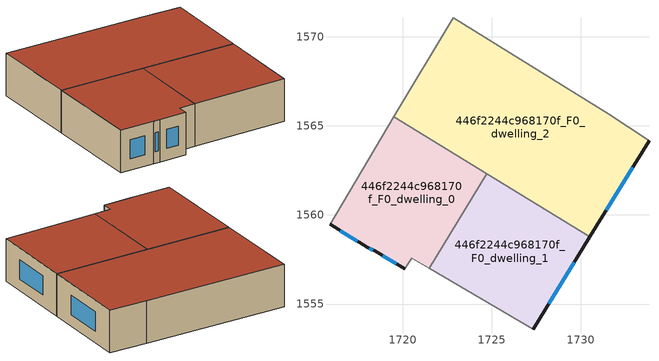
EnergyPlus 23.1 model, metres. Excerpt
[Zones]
446f2244c968170f_F0_dwelling_0
 floor ground (EU_floor_Construction): 1724.73,1562.31 1721.48,1557.01 1720.52,1557.58 1720.12,1556.97 1718.42,1557.98 1718.02,1558.18 1715.92,1559.48 1719.51,1565.51 z0
 wall outside (EU_wall_Construction): 1715.92,1559.48 1718.02,1558.18 1718.42,1557.98 1720.12,1556.97 z0:3
 wall adiabatic (EU_wall_Construction): 1720.12,1556.97 1720.52,1557.58 1721.48,1557.01 / 1719.51,1565.51 1715.92,1559.48 z0:3
 wall to 446f2244c968170f_F0_dwelling_2 (EU_wall_Construction): 1724.73,1562.31 1719.51,1565.51 z0:3
 wall to 446f2244c968170f_F0_dwelling_1 (EU_wall_Construction): 1721.48,1557.01 1724.73,1562.31 z0:3
 window (EU_Window_Construction): 1718.89,1557.7 1719.65,1557.25 / 1718.13,1558.12 1718.31,1558.03 / 1716.5,1559.12 1717.44,1558.54 z0.83:2.17
 roof outside (EU_roof_Construction): 1721.48,1557.01 1724.73,1562.31 1719.51,1565.51 1715.92,1559.48 1718.02,1558.18 1718.42,1557.98 1720.12,1556.97 1720.52,1557.58 z3
446f2244c968170f_F0_dwelling_1
 floor ground (EU_floor_Construction): 1730.51,1558.76 1727.32,1553.57 1721.48,1557.01 1724.73,1562.31 z0
 wall outside (EU_wall_Construction): 1727.32,1553.57 1730.51,1558.76 z0:3
 wall adiabatic (EU_wall_Construction): 1721.48,1557.01 1727.32,1553.57 z0:3
 wall to 446f2244c968170f_F0_dwelling_2 (EU_wall_Construction): 1730.51,1558.76 1724.73,1562.31 z0:3
 window (EU_Window_Construction): 1728.2,1555 1729.63,1557.33 z0.83:2.17
 roof outside (EU_roof_Construction): 1727.32,1553.57 1730.51,1558.76 1724.73,1562.31 1721.48,1557.01 z3
446f2244c968170f_F0_dwelling_2
 floor ground (EU_floor_Construction): 1731.53,1565.68 1733.83,1564.18 1730.51,1558.76 1719.51,1565.51 1722.83,1571.08 z0
 wall outside (EU_wall_Construction): 1730.51,1558.76 1733.83,1564.18 z0:3
 wall adiabatic (EU_wall_Construction): 1733.83,1564.18 1731.53,1565.68 1722.83,1571.08 1719.51,1565.51 z0:3
 window (EU_Window_Construction): 1731.43,1560.25 1732.92,1562.69 z0.83:2.17
 roof outside (EU_roof_Construction): 1730.51,1558.76 1733.83,1564.18 1731.53,1565.68 1722.83,1571.08 1719.51,1565.51 z3
[Building]
EU S2 Campaign: North Axis=0; Terrain=City; Solar Distribution=FullExterior
[Site:Location]
Lyon-Bron: Latitude=45.75; Longitude=5; Time Zone=1; Elevation=198
[SizingPeriod:WeatherFileDays]
AnnualSizingPeriod: Begin Month=1; Begin Day of Month=1; End Month=12; End Day of Month=31; Day of Week for Start Day=Monday; Use Weather File Daylight Saving Period=No; Use Weather File Rain and Snow Indicators=No
[MATERIAL]
EU_InternalMass_Material: Roughness=MediumRough; Thickness=0.1; Conductivity=1; Density=1800; Specific Heat=900; Thermal Absorptance=0.9; Solar Absorptance=0.7; Visible Absorptance=0.7
[MATERIAL:NOMASS] Roughness=MediumRough; Thermal Absorptance=0.9; Solar Absorptance=0.7; Visible Absorptance=0.7
Name | Thermal Resistance
EU_wall_NoMass | 0.87146
EU_roof_NoMass | 0.842276
EU_floor_NoMass | 0.496999
[WINDOWMATERIAL:SIMPLEGLAZINGSYSTEM]
EU_Window_SimpleGlazing: UFactor=2.2525; Solar Heat Gain Coefficient=0.76; Visible Transmittance=0.76
[CONSTRUCTION]
EU_wall_Construction: EU_wall_NoMass
EU_roof_Construction: EU_roof_NoMass
EU_floor_Construction: EU_floor_NoMass
EU_Window_Construction: EU_Window_SimpleGlazing
EU_InternalMass_Construction: EU_InternalMass_Material
[ZONE] Type=1; Multiplier=1; Ceiling Height=autocalculate; Floor Area=autocalculate; Part of Total Floor Area=Yes
Name | Volume
446f2244c968170f_F0_dwelling_0 | 125.123
446f2244c968170f_F0_dwelling_1 | 125.139
446f2244c968170f_F0_dwelling_2 | 250.269
[INTERNALMASS] Construction=EU_InternalMass_Construction
Name | Zone or ZoneList | Surface Area
446f2244c968170f_F0_dwelling_0_EU_InternalMass | 446f2244c968170f_F0_dwelling_0 | 41.7086
446f2244c968170f_F0_dwelling_1_EU_InternalMass | 446f2244c968170f_F0_dwelling_1 | 41.7138
446f2244c968170f_F0_dwelling_2_EU_InternalMass | 446f2244c968170f_F0_dwelling_2 | 83.4228
[OTHEREQUIPMENT] Fuel Type=Electricity; Design Level Calculation Method=Watts/Area; Power per Zone Floor Area=1; Fraction Latent=0; Fraction Radiant=0; Fraction Lost=0; Carbon Dioxide Generation Rate=0; EndUse Subcategory=EU_Step8_InternalGains
Name | Zone or ZoneList or Space or SpaceList | Schedule
EU_Step8_InternalGain_446f2244c968170f_F0_dwelling_0_f000 | 446f2244c968170f_F0_dwelling_0 | EU_Step8_GainSchedule_446f2244c968170f_F0_dwelling_0_f000
EU_Step8_InternalGain_446f2244c968170f_F0_dwelling_1_f000 | 446f2244c968170f_F0_dwelling_1 | EU_Step8_GainSchedule_446f2244c968170f_F0_dwelling_1_f000
EU_Step8_InternalGain_446f2244c968170f_F0_dwelling_2_f000 | 446f2244c968170f_F0_dwelling_2 | EU_Step8_GainSchedule_446f2244c968170f_F0_dwelling_2_f000
[ZONEVENTILATION:DESIGNFLOWRATE] Schedule=EU_AlwaysOn; Design Flow Rate Calculation Method=AirChanges/Hour; Air Changes per Hour=0.425; Ventilation Type=Natural; Fan Pressure Rise=0; Fan Total Efficiency=1; Constant Term Coefficient=1; Temperature Term Coefficient=0; Velocity Term Coefficient=0; Velocity Squared Term Coefficient=0; Minimum Indoor Temperature=-100; Maximum Indoor Temperature=100; Delta Temperature=-100; Minimum Outdoor Temperature=-100; Maximum Outdoor Temperature=100; Maximum Wind Speed=40
Name | Zone or ZoneList or Space or SpaceList
EU_ConstantAir_446f2244c968170f_F0_dwelling_0 | 446f2244c968170f_F0_dwelling_0
EU_ConstantAir_446f2244c968170f_F0_dwelling_1 | 446f2244c968170f_F0_dwelling_1
EU_ConstantAir_446f2244c968170f_F0_dwelling_2 | 446f2244c968170f_F0_dwelling_2
[HVACTEMPLATE:THERMOSTAT] Constant Heating Setpoint=20; Constant Cooling Setpoint=50
EU_HeatOnly_446f2244c968170f_F0_dwelling_0; EU_HeatOnly_446f2244c968170f_F0_dwelling_1; EU_HeatOnly_446f2244c968170f_F0_dwelling_2
[HVACTEMPLATE:ZONE:IDEALLOADSAIRSYSTEM] System Availability Schedule=EU_AlwaysOn; Maximum Heating Supply Air Temperature=50; Minimum Cooling Supply Air Temperature=13; Maximum Heating Supply Air Humidity Ratio=0.0156; Minimum Cooling Supply Air Humidity Ratio=0.0077; Heating Limit=NoLimit; Cooling Limit=NoLimit; Heating Availability Schedule=EU_AlwaysOn; Cooling Availability Schedule=EU_CoolingOff; Dehumidification Control Type=ConstantSensibleHeatRatio; Cooling Sensible Heat Ratio=0.7; Dehumidification Setpoint=60; Humidification Control Type=None; Humidification Setpoint=30; Outdoor Air Method=None; Outdoor Air Flow Rate per Person=0.00944; Outdoor Air Flow Rate per Zone Floor Area=0; Outdoor Air Flow Rate per Zone=0; Demand Controlled Ventilation Type=None; Outdoor Air Economizer Type=NoEconomizer; Heat Recovery Type=None; Sensible Heat Recovery Effectiveness=0.7; Latent Heat Recovery Effectiveness=0.65
Name | Template Thermostat
446f2244c968170f_F0_dwelling_0 | EU_HeatOnly_446f2244c968170f_F0_dwelling_0
446f2244c968170f_F0_dwelling_1 | EU_HeatOnly_446f2244c968170f_F0_dwelling_1
446f2244c968170f_F0_dwelling_2 | EU_HeatOnly_446f2244c968170f_F0_dwelling_2
[SIZING:ZONE] Zone Cooling Design Supply Air Temperature Input Method=SupplyAirTemperature; Zone Cooling Design Supply Air Temperature=13; Zone Heating Design Supply Air Temperature Input Method=SupplyAirTemperature; Zone Heating Design Supply Air Temperature=50; Zone Cooling Design Supply Air Humidity Ratio=0.008; Zone Heating Design Supply Air Humidity Ratio=0.008; Cooling Design Air Flow Method=DesignDay; Cooling Design Air Flow Rate=0; Cooling Minimum Air Flow per Zone Floor Area=0.000762; Cooling Minimum Air Flow=0; Cooling Minimum Air Flow Fraction=0.2; Heating Design Air Flow Method=DesignDay; Heating Design Air Flow Rate=0; Heating Maximum Air Flow per Zone Floor Area=0.002032; Heating Maximum Air Flow=0.141576; Heating Maximum Air Flow Fraction=0.3; Account for Dedicated Outdoor Air System=No; Dedicated Outdoor Air System Control Strategy=NeutralSupplyAir; Dedicated Outdoor Air Low Setpoint Temperature for Design=autosize; Dedicated Outdoor Air High Setpoint Temperature for Design=autosize; Zone Load Sizing Method=Sensible Load Only No Latent Load; Zone Latent Cooling Design Supply Air Humidity Ratio Input Method=HumidityRatioDifference; Zone Cooling Design Supply Air Humidity Ratio Difference=0.005; Zone Latent Heating Design Supply Air Humidity Ratio Input Method=HumidityRatioDifference; Zone Humidification Design Supply Air Humidity Ratio Difference=0.005
446f2244c968170f_F0_dwelling_0; 446f2244c968170f_F0_dwelling_1; 446f2244c968170f_F0_dwelling_2
[SCHEDULE:CONSTANT]
Name | Hourly Value
EU_AlwaysOn | 1
EU_CoolingOff | 0
[SCHEDULE:FILE] Column Number=1; Rows to Skip at Top=0; Number of Hours of Data=8760; Column Separator=Comma; Interpolate to Timestep=No; Minutes per Item=60; Adjust Schedule for Daylight Savings=Yes
Name | File
EU_Step8_GainSchedule_446f2244c968170f_F0_dwelling_0_f000 | ../../schedules/446f2244c968170f/446f2244c968170f_F0_dwelling_0_f000_gain.csv
EU_Step8_GainSchedule_446f2244c968170f_F0_dwelling_1_f000 | ../../schedules/446f2244c968170f/446f2244c968170f_F0_dwelling_1_f000_gain.csv
EU_Step8_GainSchedule_446f2244c968170f_F0_dwelling_2_f000 | ../../schedules/446f2244c968170f/446f2244c968170f_F0_dwelling_2_f000_gain.csv
